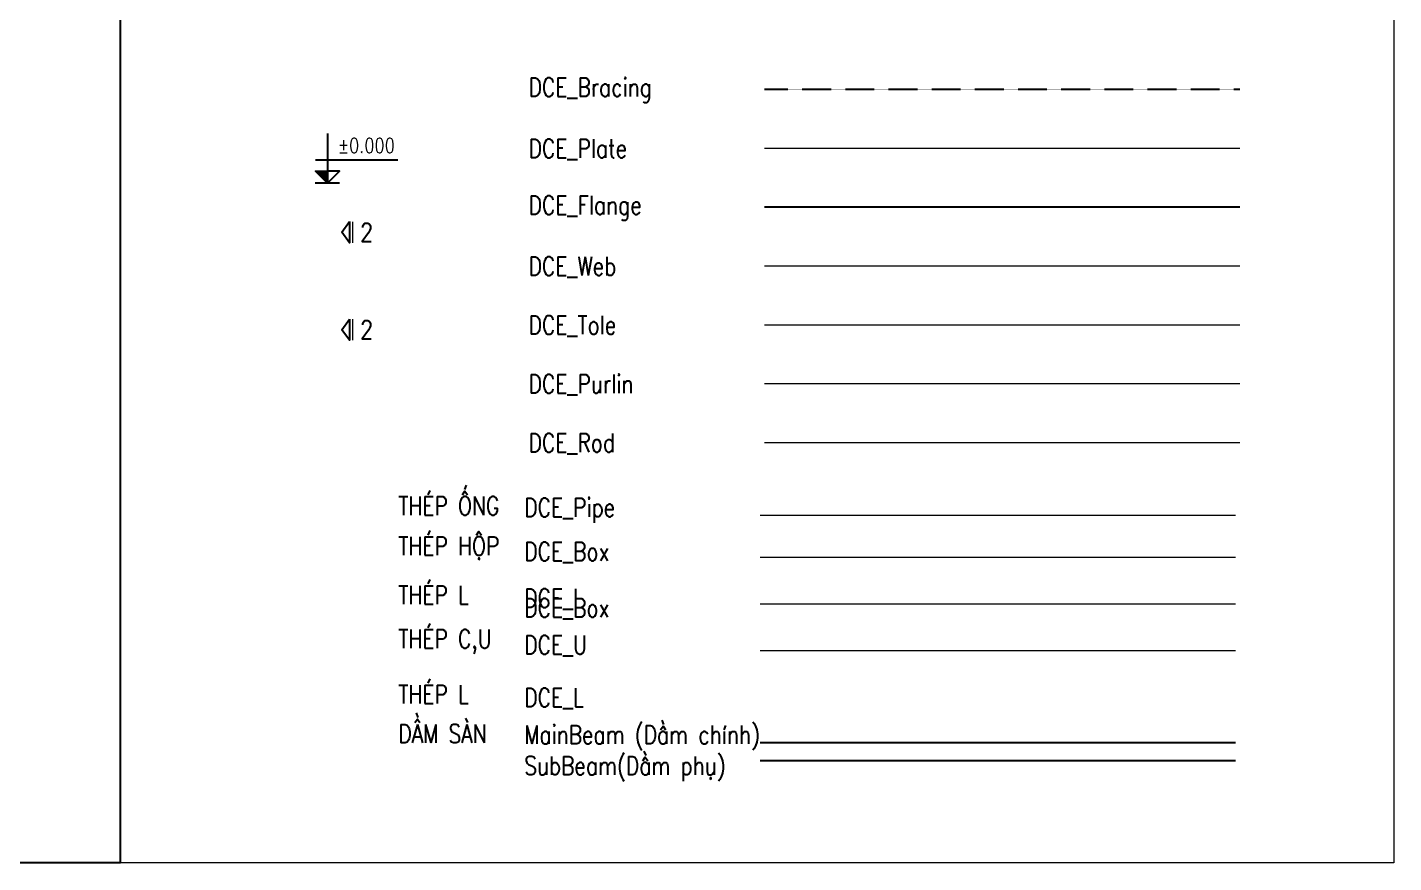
# Model space of a CAD drawing. Header units: millimetres. Extents: x -10345 to 59139, y 0 to 23011.
# Drawn here: x 40705 to 59139, y 0 to 11277 of the extents above; entities that cross this region are included whole.
import ezdxf
from ezdxf.enums import TextEntityAlignment as Align

# ---------------------------------------------------------------- set-up
doc = ezdxf.new("R2010")
doc.units = ezdxf.units.MM
for name, pattern in [('CENTER', [2, 1.25, -0.25, 0.25, -0.25]), ('DASHED2', [0.375, 0.25, -0.125]), ('HIDDEN_DBIM', [2.3807, 1.587, -0.7937])]:
    doc.linetypes.add(name, pattern=pattern)
for name, color, linetype, lineweight in [('DCE_Box', 150, 'Continuous', 9), ('DCE_Bracing', 1, 'CENTER', 25), ('DCE_L', 2, 'Continuous', 9), ('DCE_LHiden', 2, 'HIDDEN_DBIM', 9), ('DCE_MainBeam', 2, 'Continuous', 25), ('DCE_NAME', 2, 'Continuous', 25), ('DCE_Pipe', 150, 'Continuous', 9), ('DCE_Plate', 150, 'Continuous', 9), ('DCE_Purlin', 2, 'Continuous', 9), ('DCE_Rod', 7, 'Continuous', 9), ('DCE_SubBeam', 4, 'Continuous', 25), ('DCE_Tole', 6, 'Continuous', 15), ('DCE_Tube', 150, 'Continuous', 9), ('DCE_U', 2, 'Continuous', 9), ('DCE_Web', 2, 'Continuous', 20)]:
    doc.layers.add(name, color=color, linetype=linetype, lineweight=lineweight)
doc.layers.add('DCE_Flange', color=4, linetype='Continuous')
doc.styles.add('Dce_Text', font='simplex.shx', dxfattribs={"width": 0.8, "bigfont": 'vtxt.shx'})

# ---------------------------------------------------------------- blocks, each defined once
blk = doc.blocks.new('*U307')
at = {"color": 2}
for points in [[(-0.42, 9.23), (-0.42, 6.35), (-1.46, 7.79), (-0.42, 9.23)], [(-0.42, -3.91), (-0.42, -6.78), (-1.46, -5.35), (-0.42, -3.91)]]:
    blk.add_lwpolyline(points, dxfattribs=at)
at = {"color": 2, "const_width": 0.194}
for points in [[(0, 6.35), (0, 9.23)], [(0, -6.78), (0, -3.91)]]:
    blk.add_lwpolyline(points, dxfattribs=at)
at = {"color": 2, "style": 'Dce_Text', "width": 0.8, "flags": 8}
blk.add_attdef('1', text='', height=2.5, dxfattribs=at).set_placement((1.88, 7.79), align=Align.MIDDLE)
blk.add_attdef('2', text='', height=2.5, rotation=360, dxfattribs=at).set_placement((1.88, -5.35), align=Align.MIDDLE)
blk = doc.blocks.new('*U308')
blk.add_hatch(color=256).paths.add_polyline_path([(0, 1.6), (-1.61, 1.6), (0, 0)])
at = {"ltscale": 50}
h = blk.add_hatch(dxfattribs=at)
h.set_pattern_fill('ANSI31', color=8, scale=1.406, style=0)
h.paths.add_polyline_path([(0, 1.6), (0, 0), (1.61, 1.6)])
at = {"color": 8, "ltscale": 50}
for p, q in [((-1.59, 3.14), (9.5, 3.14)), ((1.61, 0), (-1.64, 0))]:
    blk.add_line(p, q, dxfattribs=at)
for points in [[(0, 6.69), (0, 0)], [(0, 0), (-1.61, 1.6), (0, 1.6)], [(0, 0), (1.61, 1.6), (0, 1.6)]]:
    blk.add_lwpolyline(points, dxfattribs=at)
at = {"color": 3, "style": 'Dce_Text', "width": 0.8}
blk.add_attdef('CT', (1.41, 4.07), '', height=2, dxfattribs=at)
blk = doc.blocks.new('Block_ALL')
blk.add_lwpolyline([(0, 20917), (41958.1, 20917), (41958.1, 0), (0, 0)], close=True)
at = {"layer": 'DCE_Bracing', "color": 0, "linetype": 'DASHED2'}
blk.add_lwpolyline([(50652.4, 10441.3), (57062.7, 10441.3)], dxfattribs=at)
at = {"layer": 'DCE_Flange'}
blk.add_line((50652.4, 8852), (57062.7, 8852), dxfattribs=at)
at = {"layer": 'DCE_L'}
blk.add_line((50593.9, 3494.5), (57004.1, 3494.5), dxfattribs=at)
at = {"layer": 'DCE_MainBeam'}
blk.add_line((50593.9, 1621.8), (57004.1, 1621.8), dxfattribs=at)
at = {"layer": 'DCE_Pipe'}
blk.add_line((50593.9, 4689.8), (57004.1, 4689.8), dxfattribs=at)
at = {"layer": 'DCE_Plate'}
blk.add_line((50652.4, 9646.7), (57062.7, 9646.7), dxfattribs=at)
at = {"layer": 'DCE_Purlin'}
blk.add_line((50652.4, 6468), (57062.7, 6468), dxfattribs=at)
at = {"layer": 'DCE_Rod'}
blk.add_line((50652.4, 5673.3), (57062.7, 5673.3), dxfattribs=at)
blk.add_lwpolyline([(41958.1, 20917), (59139.1, 20917), (59139.1, 0), (41958.1, 0)], close=True, dxfattribs=at)
at = {"layer": 'DCE_SubBeam'}
blk.add_line((50593.9, 1378.7), (57004.1, 1378.7), dxfattribs=at)
at = {"layer": 'DCE_Tole'}
blk.add_line((50652.4, 7262.6), (57062.7, 7262.6), dxfattribs=at)
at = {"layer": 'DCE_Tube'}
blk.add_line((50593.9, 4124.6), (57004.1, 4124.6), dxfattribs=at)
at = {"layer": 'DCE_U'}
blk.add_line((50593.9, 2864.3), (57004.1, 2864.3), dxfattribs=at)
at = {"layer": 'DCE_Web'}
blk.add_line((50652.4, 8057.3), (57062.7, 8057.3), dxfattribs=at)
at = {"xscale": 100, "yscale": 100, "zscale": 100}
blk.add_blockref('*U308', (44754.3, 9174), dxfattribs=at).add_auto_attribs({'CT': '%%p0.000'})
at = {"layer": 'DCE_NAME', "color": 2}
ref = blk.add_blockref('*U307', (45093.6, 7730.5), dxfattribs=dict(at, xscale=100, yscale=100, zscale=100))
ref.add_attrib('2', '2', dxfattribs={"layer": '0', "color": 2, "height": 250, "style": 'Dce_Text', "width": 0.8}).set_placement((45281.9, 7195.9), align=Align.MIDDLE)
ref.add_attrib('1', '2', dxfattribs={"layer": '0', "color": 2, "height": 250, "style": 'Dce_Text', "width": 0.8}).set_placement((45281.9, 8509.8), align=Align.MIDDLE)
at = {"layer": 'DCE_Box', "insert": (47408.8, 3427.7), "char_height": 250, "attachment_point": 4, "style": 'Dce_Text'}
blk.add_mtext('DCE_Box', dxfattribs=at)
at = {"layer": 'DCE_Bracing', "color": 0, "linetype": 'DASHED2', "insert": (47467.3, 10426.5), "char_height": 250, "attachment_point": 4, "style": 'Dce_Text'}
blk.add_mtext('DCE_Bracing', dxfattribs=at)
blk.add_mtext('DCE_Bracing', dxfattribs=at)
at = {"layer": 'DCE_Flange', "insert": (47467.3, 8835.6), "char_height": 250, "attachment_point": 4, "style": 'Dce_Text'}
blk.add_mtext('DCE_Flange', dxfattribs=at)
blk.add_mtext('DCE_Flange', dxfattribs=at)
at = {"layer": 'DCE_L', "char_height": 250, "attachment_point": 4, "style": 'Dce_Text'}
for s, insert in [('THÉP L', (45710, 3614.6)), ('DCE_L', (47408.8, 3559.1)), ('DCE_L', (47408.8, 2217.8))]:
    blk.add_mtext(s, dxfattribs=dict(at, insert=insert))
at = {"layer": 'DCE_LHiden', "insert": (45710, 2273.3), "char_height": 250, "attachment_point": 4, "style": 'Dce_Text'}
blk.add_mtext('THÉP L', dxfattribs=at)
at = {"layer": 'DCE_MainBeam', "char_height": 250, "attachment_point": 4, "style": 'Dce_Text'}
for s, insert in [('DẦM SÀN', (45710, 1741.9)), ('MainBeam (Dầm chính)', (47408.8, 1686.4))]:
    blk.add_mtext(s, dxfattribs=dict(at, insert=insert))
at = {"layer": 'DCE_Pipe', "insert": (47408.8, 4754.4), "char_height": 250, "attachment_point": 4, "style": 'Dce_Text'}
blk.add_mtext('DCE_Pipe', dxfattribs=at)
blk.add_mtext('DCE_Pipe', dxfattribs=at)
at = {"layer": 'DCE_Plate', "char_height": 250, "attachment_point": 4, "style": 'Dce_Text'}
for s, insert in [('DCE_Plate', (47467.3, 9630.3)), ('DCE_Plate', (47467.3, 9630.3)), ('THÉP ỐNG', (45710, 4817.3)), ('THÉP HỘP', (45710, 4244.8))]:
    blk.add_mtext(s, dxfattribs=dict(at, insert=insert))
at = {"layer": 'DCE_Purlin', "insert": (47467.3, 6451.6), "char_height": 250, "attachment_point": 4, "style": 'Dce_Text'}
blk.add_mtext('DCE_Purlin', dxfattribs=at)
blk.add_mtext('DCE_Purlin', dxfattribs=at)
at = {"layer": 'DCE_Rod', "insert": (47467.3, 5656.9), "char_height": 250, "attachment_point": 4, "style": 'Dce_Text'}
blk.add_mtext('DCE_Rod', dxfattribs=at)
blk.add_mtext('DCE_Rod', dxfattribs=at)
at = {"layer": 'DCE_SubBeam', "insert": (47408.8, 1268.1), "char_height": 250, "attachment_point": 4, "style": 'Dce_Text'}
blk.add_mtext('SubBeam(Dầm phụ)', dxfattribs=at)
at = {"layer": 'DCE_Tole', "insert": (47467.3, 7246.2), "char_height": 250, "attachment_point": 4, "style": 'Dce_Text'}
blk.add_mtext('DCE_Tole', dxfattribs=at)
blk.add_mtext('DCE_Tole', dxfattribs=at)
at = {"layer": 'DCE_Tube', "insert": (47408.8, 4189.3), "char_height": 250, "attachment_point": 4, "style": 'Dce_Text'}
blk.add_mtext('DCE_Box', dxfattribs=at)
at = {"layer": 'DCE_U', "insert": (45710, 2984.5), "char_height": 250, "width": 1378.139, "attachment_point": 4, "style": 'Dce_Text'}
blk.add_mtext('THÉP C,U', dxfattribs=at)
at = {"layer": 'DCE_U', "insert": (47408.8, 2928.9), "char_height": 250, "attachment_point": 4, "style": 'Dce_Text'}
blk.add_mtext('DCE_U', dxfattribs=at)
at = {"layer": 'DCE_Web', "insert": (47467.3, 8040.9), "char_height": 250, "attachment_point": 4, "style": 'Dce_Text'}
blk.add_mtext('DCE_Web', dxfattribs=at)
blk.add_mtext('DCE_Web', dxfattribs=at)

msp = doc.modelspace()

# ---------------------------------------------------------------- block references
msp.add_blockref('Block_ALL', (0, 0))

doc.saveas('drawing.dxf')
